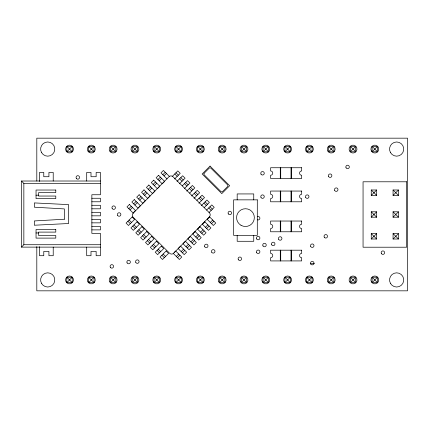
<?xml version="1.0" encoding="UTF-8"?>
<svg xmlns="http://www.w3.org/2000/svg" width="429" height="429" viewBox="0 0 429 429"><rect width="100%" height="100%" fill="white"/><g stroke="black" fill="none" stroke-linecap="round" stroke-linejoin="round"><path stroke-width="0.64" d="M66.817 151.78L72.228 146.369L72.228 151.78L66.817 151.78L66.817 146.369L72.228 146.369M88.626 151.78L94.037 146.369L94.037 151.78L88.626 151.78L88.626 146.369L94.037 146.369M110.435 151.78L115.846 146.369L115.846 151.78L110.435 151.78L110.435 146.369L115.846 146.369M100.44 181.017L21.45 181.017L21.45 247.125L23.852 244.723L100.44 244.723M132.245 151.78L137.65 146.369L137.65 151.78L132.245 151.78L132.245 146.369L137.65 146.369M154.049 151.78L159.459 146.369L159.459 151.78L154.049 151.78L154.049 146.369L159.459 146.369M175.858 151.78L181.269 146.369L181.269 151.78L175.858 151.78L175.858 146.369L181.269 146.369M128.813 208.708L131.242 206.279M133.671 203.85L136.1 201.421M138.529 198.992L140.959 196.568M143.388 194.139L145.817 191.709M148.241 189.28L150.67 186.851M153.099 184.422L155.529 181.993M157.958 179.569L160.387 177.139M162.816 174.71L165.24 172.281M130.03 209.92L132.459 207.491M134.888 205.067L137.318 202.638M139.741 200.209L142.171 197.78M144.6 195.351L147.029 192.921M149.458 190.492L151.887 188.068M154.317 185.639L156.741 183.21M159.17 180.781L161.599 178.351M164.028 175.922L166.457 173.493M172.158 176.544L177.799 170.908L180.223 173.337L174.598 178.963M66.817 282.631L72.228 277.22L72.228 282.631L66.817 282.631L66.817 277.22L72.228 277.22M197.667 151.78L203.078 146.369L203.078 151.78L197.667 151.78L197.667 146.369L203.078 146.369M177.016 181.403L182.652 175.761L185.081 178.191L179.445 183.832M182.309 185.827L187.511 180.62L189.94 183.049L184.304 188.685M88.626 282.631L94.037 277.22L94.037 282.631L88.626 282.631L88.626 277.22L94.037 277.22M219.476 151.78L224.887 146.369L224.887 151.78L219.476 151.78L219.476 146.369L224.887 146.369M186.728 191.114L192.369 185.478L194.798 187.907L189.591 193.109M191.586 195.973L197.222 190.337L199.651 192.76L194.015 198.402M110.435 282.631L115.846 277.22L115.846 282.631L110.435 282.631L110.435 277.22L115.846 277.22M241.286 151.78L246.691 146.369L246.691 151.78L241.286 151.78L241.286 146.369L246.691 146.369M196.879 200.397L202.08 195.19L204.51 197.619L198.874 203.255M201.303 205.684L206.939 200.048L209.368 202.477L204.161 207.679M132.245 282.631L137.65 277.22L137.65 282.631L132.245 282.631L132.245 277.22L137.65 277.22M263.09 151.78L268.5 146.369L268.5 151.78L263.09 151.78L263.09 146.369L268.5 146.369M206.59 210.108L211.797 204.906L214.221 207.336L209.02 212.537M174.083 252.606L175.697 250.986L181.773 257.057L179.343 259.486L173.273 253.416M176.308 256.451L178.737 254.022M181.161 251.592L183.591 249.163M186.02 246.734L188.449 244.305M190.878 241.876L193.307 239.452M195.737 237.023L198.16 234.593M200.59 232.164L203.019 229.735M205.448 227.306L207.877 224.876M210.307 222.453L212.736 220.023M177.52 257.663L179.949 255.234M182.379 252.804L184.808 250.375M187.237 247.951L189.661 245.522M192.09 243.093L194.519 240.664M196.949 238.234L199.378 235.805M201.807 233.376L204.236 230.952M206.66 228.523L209.089 226.094M211.518 223.665L213.948 221.235M154.049 282.631L159.459 277.22L159.459 282.631L154.049 282.631L154.049 277.22L159.459 277.22M284.899 151.78L290.31 146.369L290.31 151.78L284.899 151.78L284.899 146.369L290.31 146.369M175.858 282.631L181.269 277.22L175.858 277.22L175.858 282.631L181.269 282.631L181.269 277.22M306.708 151.78L312.119 146.369L312.119 151.78L306.708 151.78L306.708 146.369L312.119 146.369M197.667 282.631L203.078 277.22L203.078 282.631L197.667 282.631L197.667 277.22L203.078 277.22M328.517 151.78L333.928 146.369L328.517 146.369L328.517 151.78L333.928 151.78L333.928 146.369M219.476 282.631L224.887 277.22L224.887 282.631L219.476 282.631L219.476 277.22L224.887 277.22M350.327 151.78L355.732 146.369L355.732 151.78L350.327 151.78L350.327 146.369L355.732 146.369M241.286 282.631L246.691 277.22L246.691 282.631L241.286 282.631L241.286 277.22L246.691 277.22M372.131 151.78L377.541 146.369L377.541 151.78L372.131 151.78L372.131 146.369L377.541 146.369M263.09 282.631L268.5 277.22L268.5 282.631L263.09 282.631L263.09 277.22L268.5 277.22M371.257 195.399L376.667 189.988L371.257 189.988L371.257 195.399L376.667 195.399L376.667 189.988M284.899 282.631L290.31 277.22L290.31 282.631L284.899 282.631L284.899 277.22L290.31 277.22M371.257 217.203L376.667 211.797L371.257 211.797L371.257 217.203L376.667 217.203L376.667 211.797M393.066 195.399L398.477 189.988L393.066 189.988L393.066 195.399L398.477 195.399L398.477 189.988M306.708 282.631L312.119 277.22L312.119 282.631L306.708 282.631L306.708 277.22L312.119 277.22M371.257 239.012L376.667 233.601L371.257 233.601L371.257 239.012L376.667 239.012L376.667 233.601M393.066 217.203L398.477 211.797L393.066 211.797L393.066 217.203L398.477 217.203L398.477 211.797M328.517 282.631L333.928 277.22L328.517 277.22L328.517 282.631L333.928 282.631L333.928 277.22M393.066 239.012L398.477 233.601L393.066 233.601L393.066 239.012L398.477 239.012L398.477 233.601M350.327 282.631L355.732 277.22L355.732 282.631L350.327 282.631L350.327 277.22L355.732 277.22M372.131 282.631L377.541 277.22L377.541 282.631L372.131 282.631L372.131 277.22L377.541 277.22M21.45 181.017L23.852 183.419L100.44 183.419M35.982 195.184L38.621 195.184M91.854 198.262L100.44 198.262L100.44 201.775L91.854 201.775M91.854 205.287L100.44 205.287L100.44 208.8L91.854 208.8M91.854 212.312L100.44 212.312L100.44 215.825L91.854 215.825M91.854 219.337L100.44 219.337L100.44 222.849L91.854 222.849M91.854 226.362L100.44 226.362L100.44 229.874L91.854 229.874M35.982 232.958L38.621 232.958M21.45 247.125L100.44 247.125M310.451 263.712L314.457 263.712M372.131 146.369L377.541 151.78M350.327 146.369L355.732 151.78M393.066 189.988L398.477 195.399M328.517 146.369L333.928 151.78M371.257 189.988L376.667 195.399M393.066 211.797L398.477 217.203M306.708 146.369L312.119 151.78M371.257 211.797L376.667 217.203M393.066 233.601L398.477 239.012M284.899 146.369L290.31 151.78M371.257 233.601L376.667 239.012M263.09 146.369L268.5 151.78M241.286 146.369L246.691 151.78M372.131 277.22L377.541 282.631M219.476 146.369L224.887 151.78M350.327 277.22L355.732 282.631M197.667 146.369L203.078 151.78M328.517 277.22L333.928 282.631M175.858 146.369L181.269 151.78M306.708 277.22L312.119 282.631M154.049 146.369L159.459 151.78M284.899 277.22L290.31 282.631M175.976 172.726L178.405 175.155M180.834 177.585L183.258 180.014M185.687 182.443L188.117 184.872M190.546 187.301L192.975 189.725M195.404 192.154L197.833 194.584M200.257 197.013L202.686 199.442M205.116 201.871L207.545 204.301M209.974 206.724L212.403 209.154M174.759 173.943L177.188 176.373M179.617 178.802L182.046 181.226M184.475 183.655L186.905 186.084M189.334 188.513L191.758 190.943M194.187 193.372L196.616 195.801M199.045 198.225L201.474 200.654M203.904 203.083L206.333 205.512M208.762 207.942L211.186 210.371M169.493 176.528L163.422 170.458L160.993 172.887L167.063 178.957M132.245 146.369L137.65 151.78M263.09 277.22L268.5 282.631M110.435 146.369L115.846 151.78M241.286 277.22L246.691 282.631M88.626 146.369L94.037 151.78M219.476 277.22L224.887 282.631M66.817 146.369L72.228 151.78M197.667 277.22L203.078 282.631M129.113 220.023L131.537 222.453M133.966 224.876L136.395 227.306M138.824 229.735L141.254 232.164M143.683 234.593L146.112 237.023M148.541 239.452L150.965 241.876M153.394 244.305L155.824 246.734M158.253 249.163L160.682 251.592M163.111 254.022L165.54 256.451M127.896 221.235L130.325 223.665M132.754 226.094L135.183 228.523M137.612 230.952L140.042 233.376M142.466 235.805L144.895 238.234M147.324 240.664L149.753 243.093M152.182 245.522L154.612 247.951M157.041 250.375L159.465 252.804M161.894 255.234L164.323 257.663M175.858 277.22L181.269 282.631M154.049 277.22L159.459 282.631M132.245 277.22L137.65 282.631M110.435 277.22L115.846 282.631M88.626 277.22L94.037 282.631M66.817 277.22L72.228 282.631M291.447 167.739L291.447 178.475M291.447 191.055L291.447 201.791M291.447 221.037L291.447 231.773M291.447 250.187L291.447 260.918M291.018 167.739L291.018 178.475M291.018 191.055L291.018 201.791M291.018 221.037L291.018 231.773M291.018 250.187L291.018 260.918M280.716 167.739L280.716 178.475M280.716 191.055L280.716 201.791M280.716 221.037L280.716 231.773M280.716 250.187L280.716 260.918M280.287 167.739L280.287 178.475M280.287 191.055L280.287 201.791M280.287 221.037L280.287 231.773M280.287 250.187L280.287 260.918M253.748 199.855L253.748 193.935L237.178 193.935L237.178 199.855M253.748 235.365L253.748 241.286L237.178 241.286L237.178 235.365M86.701 181.017L86.701 172.431L90.996 172.431L90.996 176.721L96.15 176.721L96.15 172.431L100.44 172.431L100.44 194.75L91.854 194.75L91.854 233.387L100.44 233.387L100.44 255.711L96.15 255.711L96.15 251.421L90.996 251.421L90.996 255.711L86.701 255.711L86.701 247.125M53.217 181.017L53.217 172.431L48.927 172.431L48.927 176.721L43.774 176.721L43.774 172.431L39.479 172.431L39.479 181.446M53.217 247.125L53.217 255.711L48.927 255.711L48.927 251.421L43.774 251.421L43.774 255.711L39.479 255.711L39.479 246.696M36.808 181.022L36.808 138.17L407.55 138.17L407.55 290.83L36.808 290.83L36.808 246.637M23.852 183.419L23.852 244.723M257.293 216.699A1.743 1.743 0 0 1 259.904 218.211A1.743 1.743 0 0 1 257.293 219.718M203.979 173.386L203.984 174.608L221.155 191.779L222.372 191.784L227.837 186.32L227.831 185.097L210.66 167.932L209.443 167.921L203.979 173.386M133.129 213.256L132.915 213.529A2.821 2.821 0 0 0 133.162 217.272L169.637 253.26A2.826 2.826 0 0 0 173.557 253.308L209.406 216.79A2.847 2.847 0 0 0 209.379 212.773L172.978 176.705A2.821 2.821 0 0 0 168.978 176.737L133.129 213.256M129.424 204.456L126.995 206.885L133.065 212.956L135.494 210.526L129.424 204.456M134.277 199.603L131.853 202.027L137.923 208.103L140.353 205.673L134.277 199.603M139.135 194.745L136.706 197.174L142.777 203.244L145.206 200.815L139.135 194.745M143.994 189.886L141.565 192.315L147.635 198.386L150.064 195.956L143.994 189.886M148.852 185.028L146.423 187.457L152.493 193.527L154.923 191.103L148.852 185.028M153.705 180.175L151.276 182.604L157.352 188.674L159.776 186.245L153.705 180.175M158.564 175.316L156.135 177.745L162.205 183.816L164.634 181.387L158.564 175.316M132.148 216.988L126.078 223.059L128.502 225.488L134.577 219.412L132.148 216.988M137.001 221.841L130.931 227.912L133.36 230.341L139.43 224.27L137.001 221.841M141.86 226.7L135.789 232.77L138.218 235.199L144.289 229.129L141.86 226.7M210.044 166.098L202.15 173.986L221.772 193.613L229.665 185.719L210.044 166.098M146.718 231.558L140.648 237.628L143.077 240.058L149.147 233.987L146.718 231.558M151.576 236.411L145.501 242.487L147.93 244.911L154 238.84L151.576 236.411M156.429 241.27L150.359 247.34L152.788 249.769L158.859 243.699L156.429 241.27M161.288 246.128L155.218 252.198L157.647 254.628L163.717 248.557L161.288 246.128M166.146 250.986L160.076 257.057L162.5 259.486L168.576 253.416L166.146 250.986M180.555 246.128L178.126 248.557L184.197 254.628L186.626 252.198L180.555 246.128M185.414 241.27L182.985 243.699L189.055 249.769L191.484 247.34L185.414 241.27M190.272 236.411L187.843 238.84L193.913 244.911L196.343 242.487L190.272 236.411M195.125 231.558L192.696 233.987L198.772 240.058L201.196 237.628L195.125 231.558M199.984 226.7L197.554 229.129L203.625 235.199L206.054 232.77L199.984 226.7M204.842 221.841L202.413 224.27L208.483 230.341L210.912 227.912L204.842 221.841M209.695 216.988L207.271 219.412L213.342 225.488L215.771 223.059L209.695 216.988M64.382 219.224L34.331 220.94L34.331 225.23L68.672 223.514L68.672 204.628L34.331 202.912L34.331 207.202L64.382 208.918L64.382 219.224M301.684 167.739L270.602 167.739L270.602 170.957A2.145 2.145 0 0 1 272.753 173.102A2.145 2.145 0 0 1 270.602 175.246L270.602 178.475L301.684 178.475L301.684 175.252A2.145 2.145 0 0 1 299.539 173.107A2.145 2.145 0 0 1 301.684 170.962L301.684 167.739M406.676 181.789L363.057 181.789L363.057 247.211L406.676 247.211L406.676 181.789M55.791 190.031L36.047 190.031L36.047 198.616L55.791 198.616L55.791 196.042L38.621 196.042L38.621 192.605L55.791 192.605L55.791 190.031M301.684 191.055L270.602 191.055L270.602 194.273A2.145 2.145 0 0 1 272.753 196.418A2.145 2.145 0 0 1 270.602 198.563L270.602 201.791L301.684 201.791L301.684 198.568A2.145 2.145 0 0 1 299.539 196.423A2.145 2.145 0 0 1 301.684 194.278L301.684 191.055M257.298 199.855L233.623 199.855L233.623 235.365L257.298 235.365L257.298 199.855M301.684 221.037L270.602 221.037L270.602 224.254A2.145 2.145 0 0 1 272.753 226.399A2.145 2.145 0 0 1 270.602 228.55L270.602 231.773L301.684 231.773L301.684 228.55A2.145 2.145 0 0 1 299.539 226.405A2.145 2.145 0 0 1 301.684 224.26L301.684 221.037M55.791 229.526L36.047 229.526L36.047 238.111L55.791 238.111L55.791 235.537L38.621 235.537L38.621 232.1L55.791 232.1L55.791 229.526M301.684 250.187L270.602 250.187L270.602 253.4A2.145 2.145 0 0 1 272.753 255.55A2.145 2.145 0 0 1 270.602 257.695L270.602 260.918L301.684 260.918L301.684 257.7A2.145 2.145 0 0 1 299.539 255.555A2.145 2.145 0 0 1 301.684 253.405L301.684 250.187M241.023 225.3A8.875 8.875 0 0 0 254.338 217.61A8.875 8.875 0 0 0 241.023 209.92A8.875 8.875 0 0 0 241.023 225.3M310.735 246.557A1.743 1.743 0 0 0 313.755 246.557A1.743 1.743 0 0 0 312.248 243.94A1.743 1.743 0 0 0 310.735 246.557M349.63 281.885A3.925 3.925 0 0 0 356.429 281.885A3.925 3.925 0 0 0 353.029 276.003A3.925 3.925 0 0 0 349.63 281.885M127.107 262.913A1.743 1.743 0 0 0 130.126 262.913A1.743 1.743 0 0 0 128.62 260.296A1.743 1.743 0 0 0 127.107 262.913M390.503 152.622A7.095 7.095 0 0 0 402.788 152.622A7.095 7.095 0 0 0 396.648 141.983A7.095 7.095 0 0 0 390.503 152.622M284.207 281.885A3.925 3.925 0 0 0 291.001 281.885A3.925 3.925 0 0 0 287.607 276.003A3.925 3.925 0 0 0 284.207 281.885M41.57 283.472A7.095 7.095 0 0 0 53.856 283.472A7.095 7.095 0 0 0 47.716 272.833A7.095 7.095 0 0 0 41.57 283.472M41.57 152.622A7.095 7.095 0 0 0 53.856 152.622A7.095 7.095 0 0 0 47.716 141.983A7.095 7.095 0 0 0 41.57 152.622M390.503 283.472A7.095 7.095 0 0 0 402.788 283.472A7.095 7.095 0 0 0 396.648 272.833A7.095 7.095 0 0 0 390.503 283.472M381.397 253.534A1.743 1.743 0 0 0 384.416 253.534A1.743 1.743 0 0 0 382.909 250.922A1.743 1.743 0 0 0 381.397 253.534M256.655 238.921A1.743 1.743 0 0 0 259.674 238.921A1.743 1.743 0 0 0 258.161 236.309A1.743 1.743 0 0 0 256.655 238.921M153.357 151.035A3.925 3.925 0 0 0 160.151 151.035A3.925 3.925 0 0 0 156.757 145.152A3.925 3.925 0 0 0 153.357 151.035M346.069 167.83A1.743 1.743 0 0 0 349.088 167.83A1.743 1.743 0 0 0 347.576 165.219A1.743 1.743 0 0 0 346.069 167.83M271.707 244.814A1.743 1.743 0 0 0 274.726 244.814A1.743 1.743 0 0 0 273.214 242.197A1.743 1.743 0 0 0 271.707 244.814M261.014 197.485A1.743 1.743 0 0 0 264.033 197.485A1.743 1.743 0 0 0 262.527 194.873A1.743 1.743 0 0 0 261.014 197.485M371.439 281.885A3.925 3.925 0 0 0 378.233 281.885A3.925 3.925 0 0 0 374.839 276.003A3.925 3.925 0 0 0 371.439 281.885M135.832 262.473A1.743 1.743 0 0 0 138.851 262.473A1.743 1.743 0 0 0 137.344 259.861A1.743 1.743 0 0 0 135.832 262.473M240.589 151.035A3.925 3.925 0 0 0 247.388 151.035A3.925 3.925 0 0 0 243.988 145.152A3.925 3.925 0 0 0 240.589 151.035M349.63 151.035A3.925 3.925 0 0 0 356.429 151.035A3.925 3.925 0 0 0 353.029 145.152A3.925 3.925 0 0 0 349.63 151.035M131.547 281.885A3.925 3.925 0 0 0 138.347 281.885A3.925 3.925 0 0 0 134.947 276.003A3.925 3.925 0 0 0 131.547 281.885M66.125 151.035A3.925 3.925 0 0 0 72.919 151.035A3.925 3.925 0 0 0 69.525 145.152A3.925 3.925 0 0 0 66.125 151.035M334.727 190.508A1.743 1.743 0 0 0 337.746 190.508A1.743 1.743 0 0 0 336.234 187.891A1.743 1.743 0 0 0 334.727 190.508M117.621 215.374A1.743 1.743 0 0 0 120.64 215.374A1.743 1.743 0 0 0 119.133 212.757A1.743 1.743 0 0 0 117.621 215.374M112.178 208.505A1.743 1.743 0 0 0 115.197 208.505A1.743 1.743 0 0 0 113.69 205.888A1.743 1.743 0 0 0 112.178 208.505M278.678 239.361A1.743 1.743 0 0 0 281.697 239.361A1.743 1.743 0 0 0 280.185 236.744A1.743 1.743 0 0 0 278.678 239.361M262.398 151.035A3.925 3.925 0 0 0 269.192 151.035A3.925 3.925 0 0 0 265.798 145.152A3.925 3.925 0 0 0 262.398 151.035M228.303 213.846A1.743 1.743 0 0 0 231.322 213.846A1.743 1.743 0 0 0 229.815 211.229A1.743 1.743 0 0 0 228.303 213.846M218.785 151.035A3.925 3.925 0 0 0 225.579 151.035A3.925 3.925 0 0 0 222.179 145.152A3.925 3.925 0 0 0 218.785 151.035M305.721 197.485A1.743 1.743 0 0 0 308.741 197.485A1.743 1.743 0 0 0 307.234 194.873A1.743 1.743 0 0 0 305.721 197.485M175.166 281.885A3.925 3.925 0 0 0 181.96 281.885A3.925 3.925 0 0 0 178.566 276.003A3.925 3.925 0 0 0 175.166 281.885M109.744 151.035A3.925 3.925 0 0 0 116.538 151.035A3.925 3.925 0 0 0 113.138 145.152A3.925 3.925 0 0 0 109.744 151.035M238.331 259.642A1.743 1.743 0 0 0 241.35 259.642A1.743 1.743 0 0 0 239.843 257.025A1.743 1.743 0 0 0 238.331 259.642M211.733 252.231A1.743 1.743 0 0 0 214.752 252.231A1.743 1.743 0 0 0 213.24 249.619A1.743 1.743 0 0 0 211.733 252.231M324.26 237.178A1.743 1.743 0 0 0 327.279 237.178A1.743 1.743 0 0 0 325.767 234.566A1.743 1.743 0 0 0 324.26 237.178M110.323 267.272A1.743 1.743 0 0 0 113.342 267.272A1.743 1.743 0 0 0 111.835 264.661A1.743 1.743 0 0 0 110.323 267.272M328.619 176.555A1.743 1.743 0 0 0 331.638 176.555A1.743 1.743 0 0 0 330.132 173.938A1.743 1.743 0 0 0 328.619 176.555M262.982 245.903A1.743 1.743 0 0 0 266.001 245.903A1.743 1.743 0 0 0 264.489 243.286A1.743 1.743 0 0 0 262.982 245.903M261.014 174.153A1.743 1.743 0 0 0 264.033 174.153A1.743 1.743 0 0 0 262.527 171.536A1.743 1.743 0 0 0 261.014 174.153M204.751 246.777A1.743 1.743 0 0 0 207.77 246.777A1.743 1.743 0 0 0 206.263 244.165A1.743 1.743 0 0 0 204.751 246.777M256.655 252.66A1.743 1.743 0 0 0 259.674 252.66A1.743 1.743 0 0 0 258.161 250.048A1.743 1.743 0 0 0 256.655 252.66M310.735 264.001A1.743 1.743 0 0 0 313.755 264.001A1.743 1.743 0 0 0 312.248 261.39A1.743 1.743 0 0 0 310.735 264.001M76.298 178.298A1.743 1.743 0 0 0 79.317 178.298A1.743 1.743 0 0 0 77.81 175.681A1.743 1.743 0 0 0 76.298 178.298M371.439 151.035A3.925 3.925 0 0 0 378.233 151.035A3.925 3.925 0 0 0 374.839 145.152A3.925 3.925 0 0 0 371.439 151.035M327.826 151.035A3.925 3.925 0 0 0 334.62 151.035A3.925 3.925 0 0 0 331.22 145.152A3.925 3.925 0 0 0 327.826 151.035M306.016 151.035A3.925 3.925 0 0 0 312.811 151.035A3.925 3.925 0 0 0 309.411 145.152A3.925 3.925 0 0 0 306.016 151.035M284.207 151.035A3.925 3.925 0 0 0 291.001 151.035A3.925 3.925 0 0 0 287.607 145.152A3.925 3.925 0 0 0 284.207 151.035M196.975 151.035A3.925 3.925 0 0 0 203.77 151.035A3.925 3.925 0 0 0 200.37 145.152A3.925 3.925 0 0 0 196.975 151.035M175.166 151.035A3.925 3.925 0 0 0 181.96 151.035A3.925 3.925 0 0 0 178.566 145.152A3.925 3.925 0 0 0 175.166 151.035M131.547 151.035A3.925 3.925 0 0 0 138.347 151.035A3.925 3.925 0 0 0 134.947 145.152A3.925 3.925 0 0 0 131.547 151.035M87.934 151.035A3.925 3.925 0 0 0 94.729 151.035A3.925 3.925 0 0 0 91.329 145.152A3.925 3.925 0 0 0 87.934 151.035M327.826 281.885A3.925 3.925 0 0 0 334.62 281.885A3.925 3.925 0 0 0 331.22 276.003A3.925 3.925 0 0 0 327.826 281.885M306.016 281.885A3.925 3.925 0 0 0 312.811 281.885A3.925 3.925 0 0 0 309.411 276.003A3.925 3.925 0 0 0 306.016 281.885M262.398 281.885A3.925 3.925 0 0 0 269.192 281.885A3.925 3.925 0 0 0 265.798 276.003A3.925 3.925 0 0 0 262.398 281.885M240.589 281.885A3.925 3.925 0 0 0 247.388 281.885A3.925 3.925 0 0 0 243.988 276.003A3.925 3.925 0 0 0 240.589 281.885M218.785 281.885A3.925 3.925 0 0 0 225.579 281.885A3.925 3.925 0 0 0 222.179 276.003A3.925 3.925 0 0 0 218.785 281.885M196.975 281.885A3.925 3.925 0 0 0 203.77 281.885A3.925 3.925 0 0 0 200.37 276.003A3.925 3.925 0 0 0 196.975 281.885M153.357 281.885A3.925 3.925 0 0 0 160.151 281.885A3.925 3.925 0 0 0 156.757 276.003A3.925 3.925 0 0 0 153.357 281.885M109.744 281.885A3.925 3.925 0 0 0 116.538 281.885A3.925 3.925 0 0 0 113.138 276.003A3.925 3.925 0 0 0 109.744 281.885M87.934 281.885A3.925 3.925 0 0 0 94.729 281.885A3.925 3.925 0 0 0 91.329 276.003A3.925 3.925 0 0 0 87.934 281.885M66.125 281.885A3.925 3.925 0 0 0 72.919 281.885A3.925 3.925 0 0 0 69.525 276.003A3.925 3.925 0 0 0 66.125 281.885"/></g></svg>
